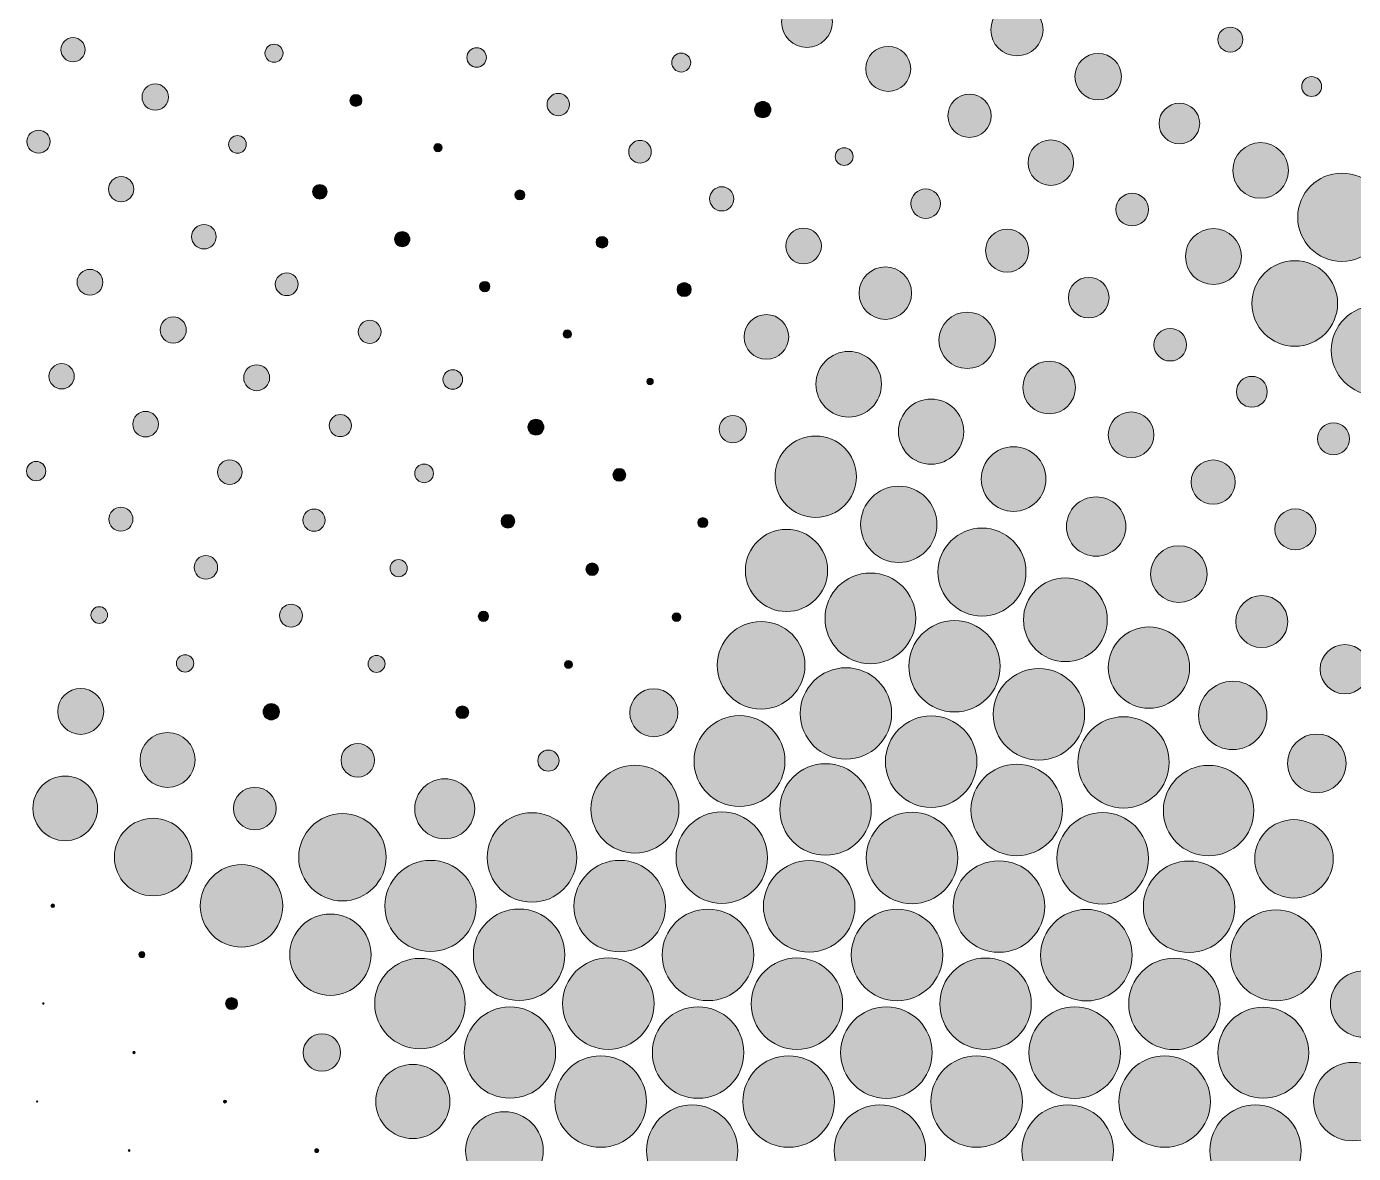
# Model space of a CAD drawing. Extents: x 3515 to 4006, y 175 to 667.
# Drawn here: x 3596.3 to 3666.5, y 426 to 485.6 of the extents above; entities that cross this region are included whole.
import ezdxf

# ---------------------------------------------------------------- set-up
doc = ezdxf.new("R2010")
doc.units = 0
doc.header["$MEASUREMENT"] = 0
doc.layers.add('Capa 1', color=7, linetype='Continuous', lineweight=0)

# ---------------------------------------------------------------- blocks, each defined once
blk = doc.blocks.new('Block_0')
at = {"layer": 'Capa 1', "true_color": 0x000000, "transparency": 33554687}
h = blk.add_hatch(color=18, dxfattribs=at)
h.dxf.hatch_style = 2
edge = h.paths.add_edge_path()
edge.add_arc((3637.568, 485.879), 1.348, 0, 360)
h = blk.add_hatch(color=18, dxfattribs=at)
h.dxf.hatch_style = 2
edge = h.paths.add_edge_path()
edge.add_arc((3648.677, 485.465), 1.379, 0, 360)
h = blk.add_hatch(color=18, dxfattribs=at)
h.dxf.hatch_style = 2
edge = h.paths.add_edge_path()
edge.add_arc((3659.967, 484.945), 0.661, 0, 360)
h = blk.add_hatch(color=18, dxfattribs=at)
h.dxf.hatch_style = 2
edge = h.paths.add_edge_path()
edge.add_arc((3598.735, 484.408), 0.639, 0, 360)
h = blk.add_hatch(color=18, dxfattribs=at)
h.dxf.hatch_style = 2
edge = h.paths.add_edge_path()
edge.add_arc((3609.369, 484.221), 0.477, 0, 360)
h = blk.add_hatch(color=18, dxfattribs=at)
h.dxf.hatch_style = 2
edge = h.paths.add_edge_path()
edge.add_arc((3620.09, 483.998), 0.516, 0, 360)
h = blk.add_hatch(color=18, dxfattribs=at)
h.dxf.hatch_style = 2
edge = h.paths.add_edge_path()
edge.add_arc((3641.868, 483.396), 1.191, 0, 360)
h = blk.add_hatch(color=18, dxfattribs=at)
h.dxf.hatch_style = 2
edge = h.paths.add_edge_path()
edge.add_arc((3630.916, 483.728), 0.502, 0, 360)
h = blk.add_hatch(color=18, dxfattribs=at)
h.dxf.hatch_style = 2
edge = h.paths.add_edge_path()
edge.add_arc((3652.974, 482.984), 1.232, 0, 360)
h = blk.add_hatch(color=18, dxfattribs=at)
h.dxf.hatch_style = 2
edge = h.paths.add_edge_path()
edge.add_arc((3603.084, 481.903), 0.698, 0, 360)
h = blk.add_hatch(color=18, dxfattribs=at)
h.dxf.hatch_style = 2
edge = h.paths.add_edge_path()
edge.add_arc((3664.269, 482.461), 0.527, 0, 360)
h = blk.add_hatch(color=18, dxfattribs=at)
h.dxf.hatch_style = 2
edge = h.paths.add_edge_path()
edge.add_arc((3613.704, 481.723), 0.316, 0, 360)
h = blk.add_hatch(color=18, dxfattribs=at)
h.dxf.hatch_style = 2
edge = h.paths.add_edge_path()
edge.add_arc((3624.411, 481.505), 0.593, 0, 360)
h = blk.add_hatch(color=18, dxfattribs=at)
h.dxf.hatch_style = 2
edge = h.paths.add_edge_path()
edge.add_arc((3635.226, 481.241), 0.433, 0, 360)
h = blk.add_hatch(color=18, dxfattribs=at)
h.dxf.hatch_style = 2
edge = h.paths.add_edge_path()
edge.add_arc((3646.169, 480.913), 1.143, 0, 360)
h = blk.add_hatch(color=18, dxfattribs=at)
h.dxf.hatch_style = 2
edge = h.paths.add_edge_path()
edge.add_arc((3657.272, 480.502), 1.076, 0, 360)
h = blk.add_hatch(color=18, dxfattribs=at)
h.dxf.hatch_style = 2
edge = h.paths.add_edge_path()
edge.add_arc((3596.909, 479.543), 0.612, 0, 360)
h = blk.add_hatch(color=18, dxfattribs=at)
h.dxf.hatch_style = 2
edge = h.paths.add_edge_path()
edge.add_arc((3607.437, 479.397), 0.467, 0, 360)
h = blk.add_hatch(color=18, dxfattribs=at)
h.dxf.hatch_style = 2
edge = h.paths.add_edge_path()
edge.add_arc((3628.734, 479.012), 0.599, 0, 360)
h = blk.add_hatch(color=18, dxfattribs=at)
h.dxf.hatch_style = 2
edge = h.paths.add_edge_path()
edge.add_arc((3650.471, 478.43), 1.204, 0, 360)
h = blk.add_hatch(color=18, dxfattribs=at)
h.dxf.hatch_style = 2
edge = h.paths.add_edge_path()
edge.add_arc((3618.041, 479.223), 0.217, 0, 360)
h = blk.add_hatch(color=18, dxfattribs=at)
h.dxf.hatch_style = 2
edge = h.paths.add_edge_path()
edge.add_arc((3639.536, 478.753), 0.472, 0, 360)
h = blk.add_hatch(color=18, dxfattribs=at)
h.dxf.hatch_style = 2
edge = h.paths.add_edge_path()
edge.add_arc((3661.569, 478.021), 1.472, 0, 360)
h = blk.add_hatch(color=18, dxfattribs=at)
h.dxf.hatch_style = 2
edge = h.paths.add_edge_path()
edge.add_arc((3601.282, 477.029), 0.668, 0, 360)
h = blk.add_hatch(color=18, dxfattribs=at)
h.dxf.hatch_style = 2
edge = h.paths.add_edge_path()
edge.add_arc((3665.867, 475.54), 2.334, 0, 360)
h = blk.add_hatch(color=18, dxfattribs=at)
h.dxf.hatch_style = 2
edge = h.paths.add_edge_path()
edge.add_arc((3611.794, 476.89), 0.386, 0, 360)
h = blk.add_hatch(color=18, dxfattribs=at)
h.dxf.hatch_style = 2
edge = h.paths.add_edge_path()
edge.add_arc((3622.381, 476.722), 0.266, 0, 360)
h = blk.add_hatch(color=18, dxfattribs=at)
h.dxf.hatch_style = 2
edge = h.paths.add_edge_path()
edge.add_arc((3633.059, 476.517), 0.641, 0, 360)
h = blk.add_hatch(color=18, dxfattribs=at)
h.dxf.hatch_style = 2
edge = h.paths.add_edge_path()
edge.add_arc((3643.848, 476.264), 0.782, 0, 360)
h = blk.add_hatch(color=18, dxfattribs=at)
h.dxf.hatch_style = 2
edge = h.paths.add_edge_path()
edge.add_arc((3654.772, 475.947), 0.864, 0, 360)
h = blk.add_hatch(color=18, dxfattribs=at)
h.dxf.hatch_style = 2
edge = h.paths.add_edge_path()
edge.add_arc((3605.66, 474.514), 0.649, 0, 360)
h = blk.add_hatch(color=18, dxfattribs=at)
h.dxf.hatch_style = 2
edge = h.paths.add_edge_path()
edge.add_arc((3616.154, 474.381), 0.403, 0, 360)
h = blk.add_hatch(color=18, dxfattribs=at)
h.dxf.hatch_style = 2
edge = h.paths.add_edge_path()
edge.add_arc((3637.386, 474.022), 0.944, 0, 360)
h = blk.add_hatch(color=18, dxfattribs=at)
h.dxf.hatch_style = 2
edge = h.paths.add_edge_path()
edge.add_arc((3648.16, 473.776), 1.143, 0, 360)
h = blk.add_hatch(color=18, dxfattribs=at)
h.dxf.hatch_style = 2
edge = h.paths.add_edge_path()
edge.add_arc((3659.074, 473.463), 1.481, 0, 360)
h = blk.add_hatch(color=18, dxfattribs=at)
h.dxf.hatch_style = 2
edge = h.paths.add_edge_path()
edge.add_arc((3626.724, 474.22), 0.309, 0, 360)
h = blk.add_hatch(color=18, dxfattribs=at)
h.dxf.hatch_style = 2
edge = h.paths.add_edge_path()
edge.add_arc((3663.377, 470.979), 2.265, 0, 360)
h = blk.add_hatch(color=18, dxfattribs=at)
h.dxf.hatch_style = 2
edge = h.paths.add_edge_path()
edge.add_arc((3599.631, 472.102), 0.684, 0, 360)
h = blk.add_hatch(color=18, dxfattribs=at)
h.dxf.hatch_style = 2
edge = h.paths.add_edge_path()
edge.add_arc((3610.043, 471.997), 0.604, 0, 360)
h = blk.add_hatch(color=18, dxfattribs=at)
h.dxf.hatch_style = 2
edge = h.paths.add_edge_path()
edge.add_arc((3641.715, 471.526), 1.389, 0, 360)
h = blk.add_hatch(color=18, dxfattribs=at)
h.dxf.hatch_style = 2
edge = h.paths.add_edge_path()
edge.add_arc((3620.519, 471.871), 0.276, 0, 360)
h = blk.add_hatch(color=18, dxfattribs=at)
h.dxf.hatch_style = 2
edge = h.paths.add_edge_path()
edge.add_arc((3631.071, 471.717), 0.374, 0, 360)
h = blk.add_hatch(color=18, dxfattribs=at)
h.dxf.hatch_style = 2
edge = h.paths.add_edge_path()
edge.add_arc((3652.474, 471.286), 1.075, 0, 360)
h = blk.add_hatch(color=18, dxfattribs=at)
h.dxf.hatch_style = 2
edge = h.paths.add_edge_path()
edge.add_arc((3635.421, 469.212), 1.181, 0, 360)
h = blk.add_hatch(color=18, dxfattribs=at)
h.dxf.hatch_style = 2
edge = h.paths.add_edge_path()
edge.add_arc((3646.047, 469.029), 1.494, 0, 360)
h = blk.add_hatch(color=18, dxfattribs=at)
h.dxf.hatch_style = 2
edge = h.paths.add_edge_path()
edge.add_arc((3667.68, 468.495), 2.371, 0, 360)
h = blk.add_hatch(color=18, dxfattribs=at)
h.dxf.hatch_style = 2
edge = h.paths.add_edge_path()
edge.add_arc((3604.038, 469.577), 0.692, 0, 360)
h = blk.add_hatch(color=18, dxfattribs=at)
h.dxf.hatch_style = 2
edge = h.paths.add_edge_path()
edge.add_arc((3614.432, 469.478), 0.61, 0, 360)
h = blk.add_hatch(color=18, dxfattribs=at)
h.dxf.hatch_style = 2
edge = h.paths.add_edge_path()
edge.add_arc((3624.888, 469.359), 0.224, 0, 360)
h = blk.add_hatch(color=18, dxfattribs=at)
h.dxf.hatch_style = 2
edge = h.paths.add_edge_path()
edge.add_arc((3656.789, 468.796), 0.861, 0, 360)
h = blk.add_hatch(color=18, dxfattribs=at)
h.dxf.hatch_style = 2
edge = h.paths.add_edge_path()
edge.add_arc((3639.775, 466.705), 1.736, 0, 360)
h = blk.add_hatch(color=18, dxfattribs=at)
h.dxf.hatch_style = 2
edge = h.paths.add_edge_path()
edge.add_arc((3598.132, 467.126), 0.669, 0, 360)
h = blk.add_hatch(color=18, dxfattribs=at)
h.dxf.hatch_style = 2
edge = h.paths.add_edge_path()
edge.add_arc((3608.453, 467.05), 0.686, 0, 360)
h = blk.add_hatch(color=18, dxfattribs=at)
h.dxf.hatch_style = 2
edge = h.paths.add_edge_path()
edge.add_arc((3650.381, 466.53), 1.393, 0, 360)
h = blk.add_hatch(color=18, dxfattribs=at)
h.dxf.hatch_style = 2
edge = h.paths.add_edge_path()
edge.add_arc((3618.827, 466.957), 0.517, 0, 360)
h = blk.add_hatch(color=18, dxfattribs=at)
h.dxf.hatch_style = 2
edge = h.paths.add_edge_path()
edge.add_arc((3629.263, 466.845), 0.172, 0, 360)
h = blk.add_hatch(color=18, dxfattribs=at)
h.dxf.hatch_style = 2
edge = h.paths.add_edge_path()
edge.add_arc((3661.106, 466.305), 0.818, 0, 360)
h = blk.add_hatch(color=18, dxfattribs=at)
h.dxf.hatch_style = 2
edge = h.paths.add_edge_path()
edge.add_arc((3644.134, 464.197), 1.726, 0, 360)
h = blk.add_hatch(color=18, dxfattribs=at)
h.dxf.hatch_style = 2
edge = h.paths.add_edge_path()
edge.add_arc((3602.575, 464.591), 0.677, 0, 360)
h = blk.add_hatch(color=18, dxfattribs=at)
h.dxf.hatch_style = 2
edge = h.paths.add_edge_path()
edge.add_arc((3612.876, 464.52), 0.586, 0, 360)
h = blk.add_hatch(color=18, dxfattribs=at)
h.dxf.hatch_style = 2
edge = h.paths.add_edge_path()
edge.add_arc((3623.229, 464.434), 0.422, 0, 360)
h = blk.add_hatch(color=18, dxfattribs=at)
h.dxf.hatch_style = 2
edge = h.paths.add_edge_path()
edge.add_arc((3633.643, 464.329), 0.724, 0, 360)
h = blk.add_hatch(color=18, dxfattribs=at)
h.dxf.hatch_style = 2
edge = h.paths.add_edge_path()
edge.add_arc((3654.719, 464.03), 1.208, 0, 360)
h = blk.add_hatch(color=18, dxfattribs=at)
h.dxf.hatch_style = 2
edge = h.paths.add_edge_path()
edge.add_arc((3665.425, 463.814), 0.846, 0, 360)
h = blk.add_hatch(color=18, dxfattribs=at)
h.dxf.hatch_style = 2
edge = h.paths.add_edge_path()
edge.add_arc((3638.031, 461.811), 2.153, 0, 360)
h = blk.add_hatch(color=18, dxfattribs=at)
h.dxf.hatch_style = 2
edge = h.paths.add_edge_path()
edge.add_arc((3648.498, 461.687), 1.71, 0, 360)
h = blk.add_hatch(color=18, dxfattribs=at)
h.dxf.hatch_style = 2
edge = h.paths.add_edge_path()
edge.add_arc((3607.027, 462.053), 0.649, 0, 360)
h = blk.add_hatch(color=18, dxfattribs=at)
h.dxf.hatch_style = 2
edge = h.paths.add_edge_path()
edge.add_arc((3659.061, 461.529), 1.17, 0, 360)
h = blk.add_hatch(color=18, dxfattribs=at)
h.dxf.hatch_style = 2
edge = h.paths.add_edge_path()
edge.add_arc((3596.787, 462.107), 0.511, 0, 360)
h = blk.add_hatch(color=18, dxfattribs=at)
h.dxf.hatch_style = 2
edge = h.paths.add_edge_path()
edge.add_arc((3617.308, 461.988), 0.495, 0, 360)
h = blk.add_hatch(color=18, dxfattribs=at)
h.dxf.hatch_style = 2
edge = h.paths.add_edge_path()
edge.add_arc((3627.639, 461.909), 0.34, 0, 360)
h = blk.add_hatch(color=18, dxfattribs=at)
h.dxf.hatch_style = 2
edge = h.paths.add_edge_path()
edge.add_arc((3642.425, 459.29), 2.018, 0, 360)
h = blk.add_hatch(color=18, dxfattribs=at)
h.dxf.hatch_style = 2
edge = h.paths.add_edge_path()
edge.add_arc((3652.868, 459.175), 1.57, 0, 360)
h = blk.add_hatch(color=18, dxfattribs=at)
h.dxf.hatch_style = 2
edge = h.paths.add_edge_path()
edge.add_arc((3601.269, 459.561), 0.635, 0, 360)
h = blk.add_hatch(color=18, dxfattribs=at)
h.dxf.hatch_style = 2
edge = h.paths.add_edge_path()
edge.add_arc((3611.489, 459.512), 0.586, 0, 360)
h = blk.add_hatch(color=18, dxfattribs=at)
h.dxf.hatch_style = 2
edge = h.paths.add_edge_path()
edge.add_arc((3663.407, 459.026), 1.084, 0, 360)
h = blk.add_hatch(color=18, dxfattribs=at)
h.dxf.hatch_style = 2
edge = h.paths.add_edge_path()
edge.add_arc((3621.749, 459.453), 0.364, 0, 360)
h = blk.add_hatch(color=18, dxfattribs=at)
h.dxf.hatch_style = 2
edge = h.paths.add_edge_path()
edge.add_arc((3632.057, 459.381), 0.264, 0, 360)
h = blk.add_hatch(color=18, dxfattribs=at)
h.dxf.hatch_style = 2
edge = h.paths.add_edge_path()
edge.add_arc((3636.485, 456.85), 2.174, 0, 360)
h = blk.add_hatch(color=18, dxfattribs=at)
h.dxf.hatch_style = 2
edge = h.paths.add_edge_path()
edge.add_arc((3646.828, 456.767), 2.328, 0, 360)
h = blk.add_hatch(color=18, dxfattribs=at)
h.dxf.hatch_style = 2
edge = h.paths.add_edge_path()
edge.add_arc((3657.245, 456.66), 1.5, 0, 360)
h = blk.add_hatch(color=18, dxfattribs=at)
h.dxf.hatch_style = 2
edge = h.paths.add_edge_path()
edge.add_arc((3605.764, 457.012), 0.621, 0, 360)
h = blk.add_hatch(color=18, dxfattribs=at)
h.dxf.hatch_style = 2
edge = h.paths.add_edge_path()
edge.add_arc((3615.963, 456.969), 0.455, 0, 360)
h = blk.add_hatch(color=18, dxfattribs=at)
h.dxf.hatch_style = 2
edge = h.paths.add_edge_path()
edge.add_arc((3626.2, 456.915), 0.332, 0, 360)
h = blk.add_hatch(color=18, dxfattribs=at)
h.dxf.hatch_style = 2
edge = h.paths.add_edge_path()
edge.add_arc((3640.923, 454.315), 2.4, 0, 360)
h = blk.add_hatch(color=18, dxfattribs=at)
h.dxf.hatch_style = 2
edge = h.paths.add_edge_path()
edge.add_arc((3651.24, 454.24), 2.217, 0, 360)
h = blk.add_hatch(color=18, dxfattribs=at)
h.dxf.hatch_style = 2
edge = h.paths.add_edge_path()
edge.add_arc((3610.272, 454.46), 0.604, 0, 360)
h = blk.add_hatch(color=18, dxfattribs=at)
h.dxf.hatch_style = 2
edge = h.paths.add_edge_path()
edge.add_arc((3661.63, 454.143), 1.375, 0, 360)
h = blk.add_hatch(color=18, dxfattribs=at)
h.dxf.hatch_style = 2
edge = h.paths.add_edge_path()
edge.add_arc((3600.125, 454.492), 0.441, 0, 360)
h = blk.add_hatch(color=18, dxfattribs=at)
h.dxf.hatch_style = 2
edge = h.paths.add_edge_path()
edge.add_arc((3620.449, 454.422), 0.27, 0, 360)
h = blk.add_hatch(color=18, dxfattribs=at)
h.dxf.hatch_style = 2
edge = h.paths.add_edge_path()
edge.add_arc((3630.663, 454.375), 0.231, 0, 360)
h = blk.add_hatch(color=18, dxfattribs=at)
h.dxf.hatch_style = 2
edge = h.paths.add_edge_path()
edge.add_arc((3635.14, 451.83), 2.319, 0, 360)
h = blk.add_hatch(color=18, dxfattribs=at)
h.dxf.hatch_style = 2
edge = h.paths.add_edge_path()
edge.add_arc((3645.374, 451.778), 2.418, 0, 360)
h = blk.add_hatch(color=18, dxfattribs=at)
h.dxf.hatch_style = 2
edge = h.paths.add_edge_path()
edge.add_arc((3655.663, 451.711), 2.152, 0, 360)
h = blk.add_hatch(color=18, dxfattribs=at)
h.dxf.hatch_style = 2
edge = h.paths.add_edge_path()
edge.add_arc((3666.023, 451.623), 1.304, 0, 360)
h = blk.add_hatch(color=18, dxfattribs=at)
h.dxf.hatch_style = 2
edge = h.paths.add_edge_path()
edge.add_arc((3604.667, 451.933), 0.458, 0, 360)
h = blk.add_hatch(color=18, dxfattribs=at)
h.dxf.hatch_style = 2
edge = h.paths.add_edge_path()
edge.add_arc((3614.794, 451.905), 0.448, 0, 360)
h = blk.add_hatch(color=18, dxfattribs=at)
h.dxf.hatch_style = 2
edge = h.paths.add_edge_path()
edge.add_arc((3624.949, 451.872), 0.207, 0, 360)
h = blk.add_hatch(color=18, dxfattribs=at)
h.dxf.hatch_style = 2
edge = h.paths.add_edge_path()
edge.add_arc((3639.631, 449.282), 2.418, 0, 360)
h = blk.add_hatch(color=18, dxfattribs=at)
h.dxf.hatch_style = 2
edge = h.paths.add_edge_path()
edge.add_arc((3649.838, 449.237), 2.421, 0, 360)
h = blk.add_hatch(color=18, dxfattribs=at)
h.dxf.hatch_style = 2
edge = h.paths.add_edge_path()
edge.add_arc((3660.098, 449.178), 1.808, 0, 360)
h = blk.add_hatch(color=18, dxfattribs=at)
h.dxf.hatch_style = 2
edge = h.paths.add_edge_path()
edge.add_arc((3599.141, 449.39), 1.216, 0, 360)
h = blk.add_hatch(color=18, dxfattribs=at)
h.dxf.hatch_style = 2
edge = h.paths.add_edge_path()
edge.add_arc((3629.465, 449.318), 1.271, 0, 360)
h = blk.add_hatch(color=18, dxfattribs=at)
h.dxf.hatch_style = 2
edge = h.paths.add_edge_path()
edge.add_arc((3609.226, 449.37), 0.431, 0, 360)
h = blk.add_hatch(color=18, dxfattribs=at)
h.dxf.hatch_style = 2
edge = h.paths.add_edge_path()
edge.add_arc((3619.332, 449.347), 0.338, 0, 360)
h = blk.add_hatch(color=18, dxfattribs=at)
h.dxf.hatch_style = 2
edge = h.paths.add_edge_path()
edge.add_arc((3633.998, 446.761), 2.406, 0, 360)
h = blk.add_hatch(color=18, dxfattribs=at)
h.dxf.hatch_style = 2
edge = h.paths.add_edge_path()
edge.add_arc((3644.139, 446.731), 2.421, 0, 360)
h = blk.add_hatch(color=18, dxfattribs=at)
h.dxf.hatch_style = 2
edge = h.paths.add_edge_path()
edge.add_arc((3654.318, 446.692), 2.416, 0, 360)
h = blk.add_hatch(color=18, dxfattribs=at)
h.dxf.hatch_style = 2
edge = h.paths.add_edge_path()
edge.add_arc((3603.737, 446.82), 1.454, 0, 360)
h = blk.add_hatch(color=18, dxfattribs=at)
h.dxf.hatch_style = 2
edge = h.paths.add_edge_path()
edge.add_arc((3664.547, 446.64), 1.554, 0, 360)
h = blk.add_hatch(color=18, dxfattribs=at)
h.dxf.hatch_style = 2
edge = h.paths.add_edge_path()
edge.add_arc((3613.802, 446.804), 0.888, 0, 360)
h = blk.add_hatch(color=18, dxfattribs=at)
h.dxf.hatch_style = 2
edge = h.paths.add_edge_path()
edge.add_arc((3623.888, 446.785), 0.56, 0, 360)
h = blk.add_hatch(color=18, dxfattribs=at)
h.dxf.hatch_style = 2
edge = h.paths.add_edge_path()
edge.add_arc((3628.464, 444.219), 2.329, 0, 360)
h = blk.add_hatch(color=18, dxfattribs=at)
h.dxf.hatch_style = 2
edge = h.paths.add_edge_path()
edge.add_arc((3638.551, 444.2), 2.421, 0, 360)
h = blk.add_hatch(color=18, dxfattribs=at)
h.dxf.hatch_style = 2
edge = h.paths.add_edge_path()
edge.add_arc((3648.665, 444.175), 2.421, 0, 360)
h = blk.add_hatch(color=18, dxfattribs=at)
h.dxf.hatch_style = 2
edge = h.paths.add_edge_path()
edge.add_arc((3658.816, 444.142), 2.393, 0, 360)
h = blk.add_hatch(color=18, dxfattribs=at)
h.dxf.hatch_style = 2
edge = h.paths.add_edge_path()
edge.add_arc((3598.32, 444.258), 1.711, 0, 360)
h = blk.add_hatch(color=18, dxfattribs=at)
h.dxf.hatch_style = 2
edge = h.paths.add_edge_path()
edge.add_arc((3618.399, 444.235), 1.587, 0, 360)
h = blk.add_hatch(color=18, dxfattribs=at)
h.dxf.hatch_style = 2
edge = h.paths.add_edge_path()
edge.add_arc((3608.352, 444.248), 1.128, 0, 360)
h = blk.add_hatch(color=18, dxfattribs=at)
h.dxf.hatch_style = 2
edge = h.paths.add_edge_path()
edge.add_arc((3602.974, 441.68), 2.052, 0, 360)
h = blk.add_hatch(color=18, dxfattribs=at)
h.dxf.hatch_style = 2
edge = h.paths.add_edge_path()
edge.add_arc((3612.989, 441.672), 2.311, 0, 360)
h = blk.add_hatch(color=18, dxfattribs=at)
h.dxf.hatch_style = 2
edge = h.paths.add_edge_path()
edge.add_arc((3623.017, 441.662), 2.369, 0, 360)
h = blk.add_hatch(color=18, dxfattribs=at)
h.dxf.hatch_style = 2
edge = h.paths.add_edge_path()
edge.add_arc((3633.061, 441.65), 2.42, 0, 360)
h = blk.add_hatch(color=18, dxfattribs=at)
h.dxf.hatch_style = 2
edge = h.paths.add_edge_path()
edge.add_arc((3643.125, 441.634), 2.421, 0, 360)
h = blk.add_hatch(color=18, dxfattribs=at)
h.dxf.hatch_style = 2
edge = h.paths.add_edge_path()
edge.add_arc((3653.213, 441.614), 2.421, 0, 360)
h = blk.add_hatch(color=18, dxfattribs=at)
h.dxf.hatch_style = 2
edge = h.paths.add_edge_path()
edge.add_arc((3663.334, 441.588), 2.077, 0, 360)
h = blk.add_hatch(color=18, dxfattribs=at)
h.dxf.hatch_style = 2
edge = h.paths.add_edge_path()
edge.add_arc((3607.652, 439.099), 2.182, 0, 360)
h = blk.add_hatch(color=18, dxfattribs=at)
h.dxf.hatch_style = 2
edge = h.paths.add_edge_path()
edge.add_arc((3617.651, 439.093), 2.412, 0, 360)
h = blk.add_hatch(color=18, dxfattribs=at)
h.dxf.hatch_style = 2
edge = h.paths.add_edge_path()
edge.add_arc((3627.661, 439.085), 2.421, 0, 360)
h = blk.add_hatch(color=18, dxfattribs=at)
h.dxf.hatch_style = 2
edge = h.paths.add_edge_path()
edge.add_arc((3637.684, 439.076), 2.421, 0, 360)
h = blk.add_hatch(color=18, dxfattribs=at)
h.dxf.hatch_style = 2
edge = h.paths.add_edge_path()
edge.add_arc((3647.724, 439.064), 2.421, 0, 360)
h = blk.add_hatch(color=18, dxfattribs=at)
h.dxf.hatch_style = 2
edge = h.paths.add_edge_path()
edge.add_arc((3657.786, 439.049), 2.421, 0, 360)
h = blk.add_hatch(color=18, dxfattribs=at)
h.dxf.hatch_style = 2
edge = h.paths.add_edge_path()
edge.add_arc((3597.662, 439.104), 0.0944, 0, 360)
h = blk.add_hatch(color=18, dxfattribs=at)
h.dxf.hatch_style = 2
edge = h.paths.add_edge_path()
edge.add_arc((3622.339, 436.51), 2.421, 0, 360)
h = blk.add_hatch(color=18, dxfattribs=at)
h.dxf.hatch_style = 2
edge = h.paths.add_edge_path()
edge.add_arc((3632.331, 436.505), 2.421, 0, 360)
h = blk.add_hatch(color=18, dxfattribs=at)
h.dxf.hatch_style = 2
edge = h.paths.add_edge_path()
edge.add_arc((3642.334, 436.498), 2.421, 0, 360)
h = blk.add_hatch(color=18, dxfattribs=at)
h.dxf.hatch_style = 2
edge = h.paths.add_edge_path()
edge.add_arc((3652.352, 436.49), 2.421, 0, 360)
h = blk.add_hatch(color=18, dxfattribs=at)
h.dxf.hatch_style = 2
edge = h.paths.add_edge_path()
edge.add_arc((3662.387, 436.479), 2.405, 0, 360)
h = blk.add_hatch(color=18, dxfattribs=at)
h.dxf.hatch_style = 2
edge = h.paths.add_edge_path()
edge.add_arc((3612.356, 436.514), 2.152, 0, 360)
h = blk.add_hatch(color=18, dxfattribs=at)
h.dxf.hatch_style = 2
edge = h.paths.add_edge_path()
edge.add_arc((3602.38, 436.518), 0.157, 0, 360)
h = blk.add_hatch(color=18, dxfattribs=at)
h.dxf.hatch_style = 2
edge = h.paths.add_edge_path()
edge.add_arc((3617.089, 433.927), 2.392, 0, 360)
h = blk.add_hatch(color=18, dxfattribs=at)
h.dxf.hatch_style = 2
edge = h.paths.add_edge_path()
edge.add_arc((3627.057, 433.924), 2.421, 0, 360)
h = blk.add_hatch(color=18, dxfattribs=at)
h.dxf.hatch_style = 2
edge = h.paths.add_edge_path()
edge.add_arc((3637.033, 433.921), 2.421, 0, 360)
h = blk.add_hatch(color=18, dxfattribs=at)
h.dxf.hatch_style = 2
edge = h.paths.add_edge_path()
edge.add_arc((3647.016, 433.916), 2.421, 0, 360)
h = blk.add_hatch(color=18, dxfattribs=at)
h.dxf.hatch_style = 2
edge = h.paths.add_edge_path()
edge.add_arc((3657.012, 433.911), 2.421, 0, 360)
h = blk.add_hatch(color=18, dxfattribs=at)
h.dxf.hatch_style = 2
edge = h.paths.add_edge_path()
edge.add_arc((3667.021, 433.903), 1.754, 0, 360)
h = blk.add_hatch(color=18, dxfattribs=at)
h.dxf.hatch_style = 2
edge = h.paths.add_edge_path()
edge.add_arc((3597.168, 433.931), 0.0424, 0, 360)
h = blk.add_hatch(color=18, dxfattribs=at)
h.dxf.hatch_style = 2
edge = h.paths.add_edge_path()
edge.add_arc((3607.126, 433.929), 0.317, 0, 360)
h = blk.add_hatch(color=18, dxfattribs=at)
h.dxf.hatch_style = 2
edge = h.paths.add_edge_path()
edge.add_arc((3621.854, 431.336), 2.417, 0, 360)
h = blk.add_hatch(color=18, dxfattribs=at)
h.dxf.hatch_style = 2
edge = h.paths.add_edge_path()
edge.add_arc((3631.809, 431.335), 2.421, 0, 360)
h = blk.add_hatch(color=18, dxfattribs=at)
h.dxf.hatch_style = 2
edge = h.paths.add_edge_path()
edge.add_arc((3641.769, 431.333), 2.421, 0, 360)
h = blk.add_hatch(color=18, dxfattribs=at)
h.dxf.hatch_style = 2
edge = h.paths.add_edge_path()
edge.add_arc((3651.735, 431.33), 2.421, 0, 360)
h = blk.add_hatch(color=18, dxfattribs=at)
h.dxf.hatch_style = 2
edge = h.paths.add_edge_path()
edge.add_arc((3661.709, 431.327), 2.405, 0, 360)
h = blk.add_hatch(color=18, dxfattribs=at)
h.dxf.hatch_style = 2
edge = h.paths.add_edge_path()
edge.add_arc((3611.903, 431.338), 0.99, 0, 360)
h = blk.add_hatch(color=18, dxfattribs=at)
h.dxf.hatch_style = 2
edge = h.paths.add_edge_path()
edge.add_arc((3601.956, 431.339), 0.0629, 0, 360)
h = blk.add_hatch(color=18, dxfattribs=at)
h.dxf.hatch_style = 2
edge = h.paths.add_edge_path()
edge.add_arc((3626.655, 428.743), 2.42, 0, 360)
h = blk.add_hatch(color=18, dxfattribs=at)
h.dxf.hatch_style = 2
edge = h.paths.add_edge_path()
edge.add_arc((3636.598, 428.743), 2.421, 0, 360)
h = blk.add_hatch(color=18, dxfattribs=at)
h.dxf.hatch_style = 2
edge = h.paths.add_edge_path()
edge.add_arc((3646.544, 428.742), 2.421, 0, 360)
h = blk.add_hatch(color=18, dxfattribs=at)
h.dxf.hatch_style = 2
edge = h.paths.add_edge_path()
edge.add_arc((3656.494, 428.741), 2.421, 0, 360)
h = blk.add_hatch(color=18, dxfattribs=at)
h.dxf.hatch_style = 2
edge = h.paths.add_edge_path()
edge.add_arc((3616.714, 428.744), 1.964, 0, 360)
h = blk.add_hatch(color=18, dxfattribs=at)
h.dxf.hatch_style = 2
edge = h.paths.add_edge_path()
edge.add_arc((3666.45, 428.739), 2.075, 0, 360)
h = blk.add_hatch(color=18, dxfattribs=at)
h.dxf.hatch_style = 2
edge = h.paths.add_edge_path()
edge.add_arc((3596.839, 428.745), 0.0278, 0, 360)
h = blk.add_hatch(color=18, dxfattribs=at)
h.dxf.hatch_style = 2
edge = h.paths.add_edge_path()
edge.add_arc((3606.776, 428.744), 0.0799, 0, 360)
h = blk.add_hatch(color=18, dxfattribs=at)
h.dxf.hatch_style = 2
edge = h.paths.add_edge_path()
edge.add_arc((3631.495, 426.148), 2.415, 0, 360)
h = blk.add_hatch(color=18, dxfattribs=at)
h.dxf.hatch_style = 2
edge = h.paths.add_edge_path()
edge.add_arc((3641.429, 426.148), 2.417, 0, 360)
h = blk.add_hatch(color=18, dxfattribs=at)
h.dxf.hatch_style = 2
edge = h.paths.add_edge_path()
edge.add_arc((3651.364, 426.147), 2.421, 0, 360)
h = blk.add_hatch(color=18, dxfattribs=at)
h.dxf.hatch_style = 2
edge = h.paths.add_edge_path()
edge.add_arc((3661.301, 426.147), 2.418, 0, 360)
h = blk.add_hatch(color=18, dxfattribs=at)
h.dxf.hatch_style = 2
edge = h.paths.add_edge_path()
edge.add_arc((3621.563, 426.148), 2.054, 0, 360)
h = blk.add_hatch(color=18, dxfattribs=at)
h.dxf.hatch_style = 2
edge = h.paths.add_edge_path()
edge.add_arc((3601.701, 426.148), 0.0484, 0, 360)
h = blk.add_hatch(color=18, dxfattribs=at)
h.dxf.hatch_style = 2
edge = h.paths.add_edge_path()
edge.add_arc((3611.631, 426.148), 0.109, 0, 360)
at = {"layer": 'Capa 1'}
for centre, radius in [((3637.568, 485.879), 1.348), ((3648.677, 485.465), 1.379), ((3659.967, 484.945), 0.661), ((3598.735, 484.408), 0.639), ((3609.369, 484.221), 0.477), ((3620.09, 483.998), 0.516), ((3641.868, 483.396), 1.191), ((3630.916, 483.728), 0.502), ((3652.974, 482.984), 1.232), ((3603.084, 481.903), 0.698), ((3664.269, 482.461), 0.527), ((3613.704, 481.723), 0.316), ((3624.411, 481.505), 0.593), ((3635.226, 481.241), 0.433), ((3646.169, 480.913), 1.143), ((3657.272, 480.502), 1.076), ((3596.909, 479.543), 0.612), ((3607.437, 479.397), 0.467), ((3628.734, 479.012), 0.599), ((3650.471, 478.43), 1.204), ((3618.041, 479.223), 0.217), ((3639.536, 478.753), 0.472), ((3661.569, 478.021), 1.472), ((3601.282, 477.029), 0.668), ((3665.867, 475.54), 2.334), ((3611.794, 476.89), 0.386), ((3622.381, 476.722), 0.266), ((3633.059, 476.517), 0.641), ((3643.848, 476.264), 0.782), ((3654.772, 475.947), 0.864), ((3605.66, 474.514), 0.649), ((3616.154, 474.381), 0.403), ((3637.386, 474.022), 0.944), ((3648.16, 473.776), 1.143), ((3659.074, 473.463), 1.481), ((3626.724, 474.22), 0.309), ((3663.377, 470.979), 2.265), ((3599.631, 472.102), 0.684), ((3610.043, 471.997), 0.604), ((3641.715, 471.526), 1.389), ((3620.519, 471.871), 0.276), ((3631.071, 471.717), 0.374), ((3652.474, 471.286), 1.075), ((3635.421, 469.212), 1.181), ((3646.047, 469.029), 1.494), ((3667.68, 468.495), 2.371), ((3604.038, 469.577), 0.692), ((3614.432, 469.478), 0.61), ((3624.888, 469.359), 0.224), ((3656.789, 468.796), 0.861), ((3639.775, 466.705), 1.736), ((3598.132, 467.126), 0.669), ((3608.453, 467.05), 0.686), ((3650.381, 466.53), 1.393), ((3618.827, 466.957), 0.517), ((3629.263, 466.845), 0.172), ((3661.106, 466.305), 0.818), ((3644.134, 464.197), 1.726), ((3602.575, 464.591), 0.677), ((3612.876, 464.52), 0.586), ((3623.229, 464.434), 0.422), ((3633.643, 464.329), 0.724), ((3654.719, 464.03), 1.208), ((3665.425, 463.814), 0.846), ((3638.031, 461.811), 2.153), ((3648.498, 461.687), 1.71), ((3607.027, 462.053), 0.649), ((3659.061, 461.529), 1.17), ((3596.787, 462.107), 0.511), ((3617.308, 461.988), 0.495), ((3627.639, 461.909), 0.34), ((3642.425, 459.29), 2.018), ((3652.868, 459.175), 1.57), ((3601.269, 459.561), 0.635), ((3611.489, 459.512), 0.586), ((3663.407, 459.026), 1.084), ((3621.749, 459.453), 0.364), ((3632.057, 459.381), 0.264), ((3636.485, 456.85), 2.174), ((3646.828, 456.767), 2.328), ((3657.245, 456.66), 1.5), ((3605.764, 457.012), 0.621), ((3615.963, 456.969), 0.455), ((3626.2, 456.915), 0.332), ((3640.923, 454.315), 2.4), ((3651.24, 454.24), 2.217), ((3610.272, 454.46), 0.604), ((3661.63, 454.143), 1.375), ((3600.125, 454.492), 0.441), ((3620.449, 454.422), 0.27), ((3630.663, 454.375), 0.231), ((3635.14, 451.83), 2.319), ((3645.374, 451.778), 2.418), ((3655.663, 451.711), 2.152), ((3666.023, 451.623), 1.304), ((3604.667, 451.933), 0.458), ((3614.794, 451.905), 0.448), ((3624.949, 451.872), 0.207), ((3639.631, 449.282), 2.418), ((3649.838, 449.237), 2.421), ((3660.098, 449.178), 1.808), ((3599.141, 449.39), 1.216), ((3629.465, 449.318), 1.271), ((3609.226, 449.37), 0.431), ((3619.332, 449.347), 0.338), ((3633.998, 446.761), 2.406), ((3644.139, 446.731), 2.421), ((3654.318, 446.692), 2.416), ((3603.737, 446.82), 1.454), ((3664.547, 446.64), 1.554), ((3613.802, 446.804), 0.888), ((3623.888, 446.785), 0.56), ((3628.464, 444.219), 2.329), ((3638.551, 444.2), 2.421), ((3648.665, 444.175), 2.421), ((3658.816, 444.142), 2.393), ((3598.32, 444.258), 1.711), ((3618.399, 444.235), 1.587), ((3608.352, 444.248), 1.128), ((3602.974, 441.68), 2.052), ((3612.989, 441.672), 2.311), ((3623.017, 441.662), 2.369), ((3633.061, 441.65), 2.42), ((3643.125, 441.634), 2.421), ((3653.213, 441.614), 2.421), ((3663.334, 441.588), 2.077), ((3607.652, 439.099), 2.182), ((3617.651, 439.093), 2.412), ((3627.661, 439.085), 2.421), ((3637.684, 439.076), 2.421), ((3647.724, 439.064), 2.421), ((3657.786, 439.049), 2.421), ((3597.662, 439.104), 0.0944), ((3622.339, 436.51), 2.421), ((3632.331, 436.505), 2.421), ((3642.334, 436.498), 2.421), ((3652.352, 436.49), 2.421), ((3662.387, 436.479), 2.405), ((3612.356, 436.514), 2.152), ((3602.38, 436.518), 0.157), ((3617.089, 433.927), 2.392), ((3627.057, 433.924), 2.421), ((3637.033, 433.921), 2.421), ((3647.016, 433.916), 2.421), ((3657.012, 433.911), 2.421), ((3667.021, 433.903), 1.754), ((3597.168, 433.931), 0.0424), ((3607.126, 433.929), 0.317), ((3621.854, 431.336), 2.417), ((3631.809, 431.335), 2.421), ((3641.769, 431.333), 2.421), ((3651.735, 431.33), 2.421), ((3661.709, 431.327), 2.405), ((3611.903, 431.338), 0.99), ((3601.956, 431.339), 0.0629), ((3626.655, 428.743), 2.42), ((3636.598, 428.743), 2.421), ((3646.544, 428.742), 2.421), ((3656.494, 428.741), 2.421), ((3616.714, 428.744), 1.964), ((3666.45, 428.739), 2.075), ((3596.839, 428.745), 0.0278), ((3606.776, 428.744), 0.0799), ((3631.495, 426.148), 2.415), ((3641.429, 426.148), 2.417), ((3651.364, 426.147), 2.421), ((3661.301, 426.147), 2.418), ((3621.563, 426.148), 2.054), ((3601.701, 426.148), 0.0484), ((3611.631, 426.148), 0.109)]:
    blk.add_circle(centre, radius, dxfattribs=at)

msp = doc.modelspace()

# ---------------------------------------------------------------- block references
at = {"layer": 'Capa 1'}
msp.add_blockref('Block_0', (0, 0), dxfattribs=at)

doc.saveas('drawing.dxf')
